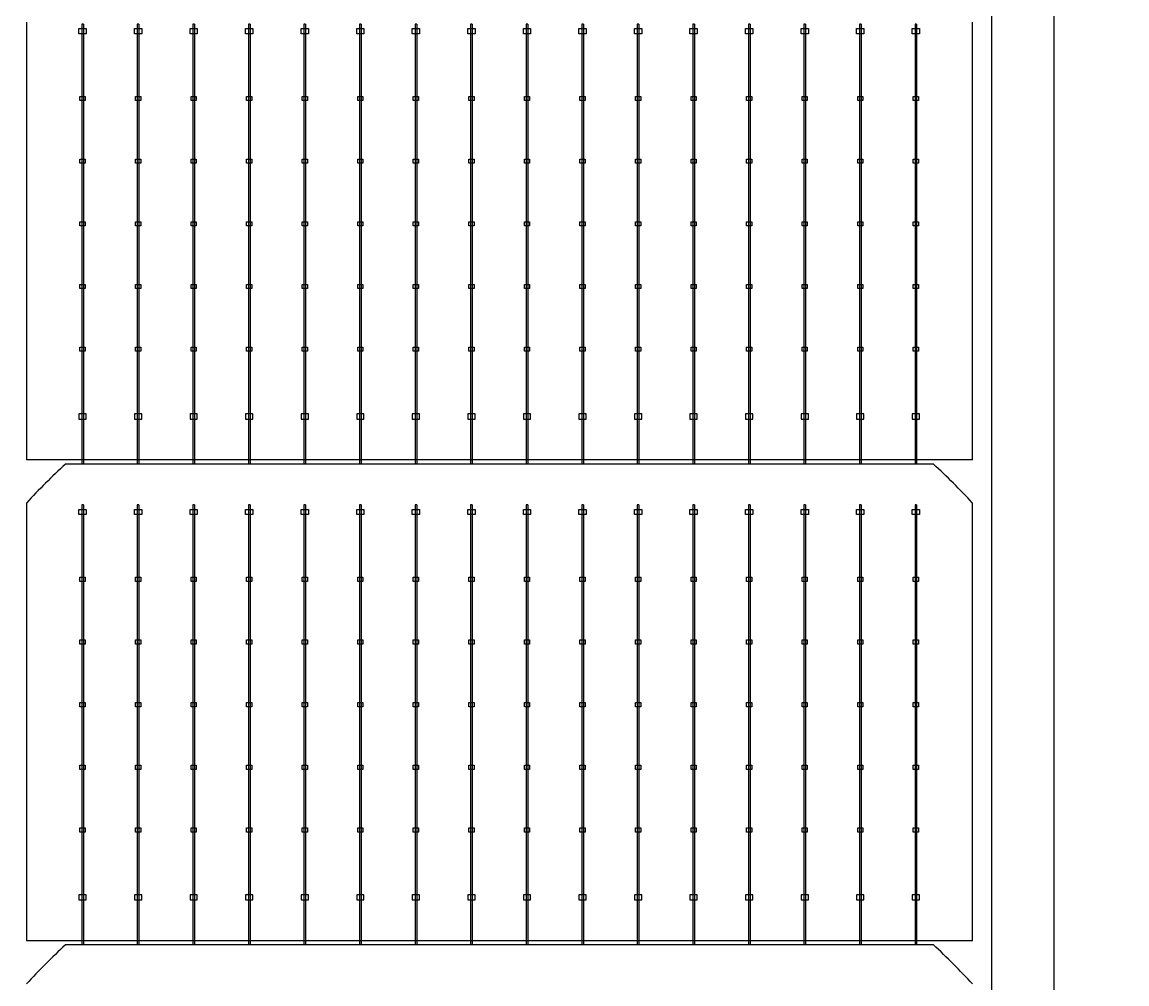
# Model space of a CAD drawing. Header units: millimetres. Extents: x 10297564 to 11610295, y -9287743 to -8409454.
# Drawn here: x 10674389 to 10676095, y -9196806 to -9195320 of the extents above; entities that cross this region are included whole.
import ezdxf

# ---------------------------------------------------------------- set-up
doc = ezdxf.new("R2010")
doc.units = ezdxf.units.MM
doc.header["$LTSCALE"] = 100
doc.layers.add('TEXTLINE', color=1, linetype='Continuous')

# ---------------------------------------------------------------- blocks, each defined once
blk = doc.blocks.new('635W')
for p, q in [((10687025.46, -10025031.19), (10687025.46, -10025115.99)), ((10687025.78, -10025031.19), (10687025.78, -10025115.99)), ((10687036.16, -10025031.19), (10687036.16, -10025115.99)), ((10687036.48, -10025031.19), (10687036.48, -10025115.99)), ((10687046.86, -10025031.19), (10687046.86, -10025115.99)), ((10687047.18, -10025031.19), (10687047.18, -10025115.99)), ((10687057.56, -10025031.19), (10687057.56, -10025115.99)), ((10687057.88, -10025031.19), (10687057.88, -10025115.99)), ((10687068.26, -10025031.19), (10687068.26, -10025115.99)), ((10687068.58, -10025031.19), (10687068.58, -10025115.99)), ((10687078.96, -10025031.19), (10687078.96, -10025115.99)), ((10687079.28, -10025031.19), (10687079.28, -10025115.99)), ((10687089.66, -10025031.19), (10687089.66, -10025115.99)), ((10687089.98, -10025031.19), (10687089.98, -10025115.99)), ((10687100.36, -10025031.19), (10687100.36, -10025115.99)), ((10687100.68, -10025031.19), (10687100.68, -10025115.99)), ((10687111.06, -10025031.19), (10687111.06, -10025115.99)), ((10687111.38, -10025031.19), (10687111.38, -10025115.99)), ((10687121.76, -10025031.19), (10687121.76, -10025115.99)), ((10687122.08, -10025031.19), (10687122.08, -10025115.99)), ((10687132.46, -10025031.19), (10687132.46, -10025115.99)), ((10687132.78, -10025031.19), (10687132.78, -10025115.99)), ((10687143.16, -10025031.19), (10687143.16, -10025115.99)), ((10687143.48, -10025031.19), (10687143.48, -10025115.99)), ((10687153.86, -10025031.19), (10687153.86, -10025115.99)), ((10687154.18, -10025031.19), (10687154.18, -10025115.99)), ((10687164.56, -10025031.19), (10687164.56, -10025115.99)), ((10687164.88, -10025031.19), (10687164.88, -10025115.99)), ((10687175.26, -10025031.19), (10687175.26, -10025115.99)), ((10687175.58, -10025031.19), (10687175.58, -10025115.99)), ((10687185.96, -10025031.19), (10687185.96, -10025115.99)), ((10687186.28, -10025031.19), (10687186.28, -10025115.99)), ((10687197.02, -10025115.19), (10687014.82, -10025115.19)), ((10687025.46, -10025123.86), (10687025.46, -10025208.67)), ((10687025.78, -10025123.86), (10687025.78, -10025208.67)), ((10687036.16, -10025123.86), (10687036.16, -10025208.67)), ((10687036.48, -10025123.86), (10687036.48, -10025208.67)), ((10687046.86, -10025123.86), (10687046.86, -10025208.67)), ((10687047.18, -10025123.86), (10687047.18, -10025208.67)), ((10687057.56, -10025123.86), (10687057.56, -10025208.67)), ((10687057.88, -10025123.86), (10687057.88, -10025208.67)), ((10687068.26, -10025123.86), (10687068.26, -10025208.67)), ((10687068.58, -10025123.86), (10687068.58, -10025208.67)), ((10687078.96, -10025123.86), (10687078.96, -10025208.67)), ((10687079.28, -10025123.86), (10687079.28, -10025208.67)), ((10687089.66, -10025123.86), (10687089.66, -10025208.67)), ((10687089.98, -10025123.86), (10687089.98, -10025208.67)), ((10687100.36, -10025123.86), (10687100.36, -10025208.67)), ((10687100.68, -10025123.86), (10687100.68, -10025208.67)), ((10687111.06, -10025123.86), (10687111.06, -10025208.67)), ((10687111.38, -10025123.86), (10687111.38, -10025208.67)), ((10687121.76, -10025123.86), (10687121.76, -10025208.67)), ((10687122.08, -10025123.86), (10687122.08, -10025208.67)), ((10687132.46, -10025123.86), (10687132.46, -10025208.67)), ((10687132.78, -10025123.86), (10687132.78, -10025208.67)), ((10687143.16, -10025123.86), (10687143.16, -10025208.67)), ((10687143.48, -10025123.86), (10687143.48, -10025208.67)), ((10687153.86, -10025123.86), (10687153.86, -10025208.67)), ((10687154.18, -10025123.86), (10687154.18, -10025208.67)), ((10687164.56, -10025123.86), (10687164.56, -10025208.67)), ((10687164.88, -10025123.86), (10687164.88, -10025208.67)), ((10687175.26, -10025123.86), (10687175.26, -10025208.67)), ((10687175.58, -10025123.86), (10687175.58, -10025208.67)), ((10687185.96, -10025123.86), (10687185.96, -10025208.67)), ((10687186.28, -10025123.86), (10687186.28, -10025208.67)), ((10687197.02, -10025207.86), (10687014.82, -10025207.86))]:
    blk.add_line(p, q)
for points in [[(10686079.67, -10024167.21), (10687212.67, -10024167.21), (10687212.67, -10026631.21), (10686079.67, -10026631.21)], [(10686091.67, -10024179.21), (10687200.67, -10024179.21), (10687200.67, -10026619.21), (10686091.67, -10026619.21)], [(10687024.92, -10025033.06), (10687024.92, -10025032.06), (10687026.32, -10025032.06), (10687026.32, -10025033.06)], [(10687035.62, -10025033.06), (10687035.62, -10025032.06), (10687037.02, -10025032.06), (10687037.02, -10025033.06)], [(10687046.32, -10025033.06), (10687046.32, -10025032.06), (10687047.72, -10025032.06), (10687047.72, -10025033.06)], [(10687057.02, -10025033.06), (10687057.02, -10025032.06), (10687058.42, -10025032.06), (10687058.42, -10025033.06)], [(10687067.72, -10025033.06), (10687067.72, -10025032.06), (10687069.12, -10025032.06), (10687069.12, -10025033.06)], [(10687078.42, -10025033.06), (10687078.42, -10025032.06), (10687079.82, -10025032.06), (10687079.82, -10025033.06)], [(10687089.12, -10025033.06), (10687089.12, -10025032.06), (10687090.52, -10025032.06), (10687090.52, -10025033.06)], [(10687099.82, -10025033.06), (10687099.82, -10025032.06), (10687101.22, -10025032.06), (10687101.22, -10025033.06)], [(10687110.52, -10025033.06), (10687110.52, -10025032.06), (10687111.92, -10025032.06), (10687111.92, -10025033.06)], [(10687121.22, -10025033.06), (10687121.22, -10025032.06), (10687122.62, -10025032.06), (10687122.62, -10025033.06)], [(10687131.92, -10025033.06), (10687131.92, -10025032.06), (10687133.32, -10025032.06), (10687133.32, -10025033.06)], [(10687142.62, -10025033.06), (10687142.62, -10025032.06), (10687144.02, -10025032.06), (10687144.02, -10025033.06)], [(10687153.32, -10025033.06), (10687153.32, -10025032.06), (10687154.72, -10025032.06), (10687154.72, -10025033.06)], [(10687164.02, -10025033.06), (10687164.02, -10025032.06), (10687165.42, -10025032.06), (10687165.42, -10025033.06)], [(10687174.72, -10025033.06), (10687174.72, -10025032.06), (10687176.12, -10025032.06), (10687176.12, -10025033.06)], [(10687185.42, -10025033.06), (10687185.42, -10025032.06), (10687186.82, -10025032.06), (10687186.82, -10025033.06)], [(10687026.12, -10025045.93), (10687025.12, -10025045.93), (10687025.12, -10025045.13), (10687026.12, -10025045.13)], [(10687036.82, -10025045.93), (10687035.82, -10025045.93), (10687035.82, -10025045.13), (10687036.82, -10025045.13)], [(10687047.52, -10025045.93), (10687046.52, -10025045.93), (10687046.52, -10025045.13), (10687047.52, -10025045.13)], [(10687058.22, -10025045.93), (10687057.22, -10025045.93), (10687057.22, -10025045.13), (10687058.22, -10025045.13)], [(10687068.92, -10025045.93), (10687067.92, -10025045.93), (10687067.92, -10025045.13), (10687068.92, -10025045.13)], [(10687079.62, -10025045.93), (10687078.62, -10025045.93), (10687078.62, -10025045.13), (10687079.62, -10025045.13)], [(10687090.32, -10025045.93), (10687089.32, -10025045.93), (10687089.32, -10025045.13), (10687090.32, -10025045.13)], [(10687101.02, -10025045.93), (10687100.02, -10025045.93), (10687100.02, -10025045.13), (10687101.02, -10025045.13)], [(10687111.72, -10025045.93), (10687110.72, -10025045.93), (10687110.72, -10025045.13), (10687111.72, -10025045.13)], [(10687122.42, -10025045.93), (10687121.42, -10025045.93), (10687121.42, -10025045.13), (10687122.42, -10025045.13)], [(10687133.12, -10025045.93), (10687132.12, -10025045.93), (10687132.12, -10025045.13), (10687133.12, -10025045.13)], [(10687143.82, -10025045.93), (10687142.82, -10025045.93), (10687142.82, -10025045.13), (10687143.82, -10025045.13)], [(10687154.52, -10025045.93), (10687153.52, -10025045.93), (10687153.52, -10025045.13), (10687154.52, -10025045.13)], [(10687165.22, -10025045.93), (10687164.22, -10025045.93), (10687164.22, -10025045.13), (10687165.22, -10025045.13)], [(10687175.92, -10025045.93), (10687174.92, -10025045.93), (10687174.92, -10025045.13), (10687175.92, -10025045.13)], [(10687186.62, -10025045.93), (10687185.62, -10025045.93), (10687185.62, -10025045.13), (10687186.62, -10025045.13)], [(10687026.12, -10025058.01), (10687025.12, -10025058.01), (10687025.12, -10025057.21), (10687026.12, -10025057.21)], [(10687036.82, -10025058.01), (10687035.82, -10025058.01), (10687035.82, -10025057.21), (10687036.82, -10025057.21)], [(10687047.52, -10025058.01), (10687046.52, -10025058.01), (10687046.52, -10025057.21), (10687047.52, -10025057.21)], [(10687058.22, -10025058.01), (10687057.22, -10025058.01), (10687057.22, -10025057.21), (10687058.22, -10025057.21)], [(10687068.92, -10025058.01), (10687067.92, -10025058.01), (10687067.92, -10025057.21), (10687068.92, -10025057.21)], [(10687079.62, -10025058.01), (10687078.62, -10025058.01), (10687078.62, -10025057.21), (10687079.62, -10025057.21)], [(10687090.32, -10025058.01), (10687089.32, -10025058.01), (10687089.32, -10025057.21), (10687090.32, -10025057.21)], [(10687101.02, -10025058.01), (10687100.02, -10025058.01), (10687100.02, -10025057.21), (10687101.02, -10025057.21)], [(10687111.72, -10025058.01), (10687110.72, -10025058.01), (10687110.72, -10025057.21), (10687111.72, -10025057.21)], [(10687122.42, -10025058.01), (10687121.42, -10025058.01), (10687121.42, -10025057.21), (10687122.42, -10025057.21)], [(10687133.12, -10025058.01), (10687132.12, -10025058.01), (10687132.12, -10025057.21), (10687133.12, -10025057.21)], [(10687143.82, -10025058.01), (10687142.82, -10025058.01), (10687142.82, -10025057.21), (10687143.82, -10025057.21)], [(10687154.52, -10025058.01), (10687153.52, -10025058.01), (10687153.52, -10025057.21), (10687154.52, -10025057.21)], [(10687165.22, -10025058.01), (10687164.22, -10025058.01), (10687164.22, -10025057.21), (10687165.22, -10025057.21)], [(10687175.92, -10025058.01), (10687174.92, -10025058.01), (10687174.92, -10025057.21), (10687175.92, -10025057.21)], [(10687186.62, -10025058.01), (10687185.62, -10025058.01), (10687185.62, -10025057.21), (10687186.62, -10025057.21)], [(10687026.12, -10025070.09), (10687025.12, -10025070.09), (10687025.12, -10025069.29), (10687026.12, -10025069.29)], [(10687036.82, -10025070.09), (10687035.82, -10025070.09), (10687035.82, -10025069.29), (10687036.82, -10025069.29)], [(10687047.52, -10025070.09), (10687046.52, -10025070.09), (10687046.52, -10025069.29), (10687047.52, -10025069.29)], [(10687058.22, -10025070.09), (10687057.22, -10025070.09), (10687057.22, -10025069.29), (10687058.22, -10025069.29)], [(10687068.92, -10025070.09), (10687067.92, -10025070.09), (10687067.92, -10025069.29), (10687068.92, -10025069.29)], [(10687079.62, -10025070.09), (10687078.62, -10025070.09), (10687078.62, -10025069.29), (10687079.62, -10025069.29)], [(10687090.32, -10025070.09), (10687089.32, -10025070.09), (10687089.32, -10025069.29), (10687090.32, -10025069.29)], [(10687101.02, -10025070.09), (10687100.02, -10025070.09), (10687100.02, -10025069.29), (10687101.02, -10025069.29)], [(10687111.72, -10025070.09), (10687110.72, -10025070.09), (10687110.72, -10025069.29), (10687111.72, -10025069.29)], [(10687122.42, -10025070.09), (10687121.42, -10025070.09), (10687121.42, -10025069.29), (10687122.42, -10025069.29)], [(10687133.12, -10025070.09), (10687132.12, -10025070.09), (10687132.12, -10025069.29), (10687133.12, -10025069.29)], [(10687143.82, -10025070.09), (10687142.82, -10025070.09), (10687142.82, -10025069.29), (10687143.82, -10025069.29)], [(10687154.52, -10025070.09), (10687153.52, -10025070.09), (10687153.52, -10025069.29), (10687154.52, -10025069.29)], [(10687165.22, -10025070.09), (10687164.22, -10025070.09), (10687164.22, -10025069.29), (10687165.22, -10025069.29)], [(10687175.92, -10025070.09), (10687174.92, -10025070.09), (10687174.92, -10025069.29), (10687175.92, -10025069.29)], [(10687186.62, -10025070.09), (10687185.62, -10025070.09), (10687185.62, -10025069.29), (10687186.62, -10025069.29)], [(10687026.12, -10025082.17), (10687025.12, -10025082.17), (10687025.12, -10025081.37), (10687026.12, -10025081.37)], [(10687036.82, -10025082.17), (10687035.82, -10025082.17), (10687035.82, -10025081.37), (10687036.82, -10025081.37)], [(10687047.52, -10025082.17), (10687046.52, -10025082.17), (10687046.52, -10025081.37), (10687047.52, -10025081.37)], [(10687058.22, -10025082.17), (10687057.22, -10025082.17), (10687057.22, -10025081.37), (10687058.22, -10025081.37)], [(10687068.92, -10025082.17), (10687067.92, -10025082.17), (10687067.92, -10025081.37), (10687068.92, -10025081.37)], [(10687079.62, -10025082.17), (10687078.62, -10025082.17), (10687078.62, -10025081.37), (10687079.62, -10025081.37)], [(10687090.32, -10025082.17), (10687089.32, -10025082.17), (10687089.32, -10025081.37), (10687090.32, -10025081.37)], [(10687101.02, -10025082.17), (10687100.02, -10025082.17), (10687100.02, -10025081.37), (10687101.02, -10025081.37)], [(10687111.72, -10025082.17), (10687110.72, -10025082.17), (10687110.72, -10025081.37), (10687111.72, -10025081.37)], [(10687122.42, -10025082.17), (10687121.42, -10025082.17), (10687121.42, -10025081.37), (10687122.42, -10025081.37)], [(10687133.12, -10025082.17), (10687132.12, -10025082.17), (10687132.12, -10025081.37), (10687133.12, -10025081.37)], [(10687143.82, -10025082.17), (10687142.82, -10025082.17), (10687142.82, -10025081.37), (10687143.82, -10025081.37)], [(10687154.52, -10025082.17), (10687153.52, -10025082.17), (10687153.52, -10025081.37), (10687154.52, -10025081.37)], [(10687165.22, -10025082.17), (10687164.22, -10025082.17), (10687164.22, -10025081.37), (10687165.22, -10025081.37)], [(10687175.92, -10025082.17), (10687174.92, -10025082.17), (10687174.92, -10025081.37), (10687175.92, -10025081.37)], [(10687186.62, -10025082.17), (10687185.62, -10025082.17), (10687185.62, -10025081.37), (10687186.62, -10025081.37)], [(10687026.12, -10025094.25), (10687025.12, -10025094.25), (10687025.12, -10025093.45), (10687026.12, -10025093.45)], [(10687036.82, -10025094.25), (10687035.82, -10025094.25), (10687035.82, -10025093.45), (10687036.82, -10025093.45)], [(10687047.52, -10025094.25), (10687046.52, -10025094.25), (10687046.52, -10025093.45), (10687047.52, -10025093.45)], [(10687058.22, -10025094.25), (10687057.22, -10025094.25), (10687057.22, -10025093.45), (10687058.22, -10025093.45)], [(10687068.92, -10025094.25), (10687067.92, -10025094.25), (10687067.92, -10025093.45), (10687068.92, -10025093.45)], [(10687079.62, -10025094.25), (10687078.62, -10025094.25), (10687078.62, -10025093.45), (10687079.62, -10025093.45)], [(10687090.32, -10025094.25), (10687089.32, -10025094.25), (10687089.32, -10025093.45), (10687090.32, -10025093.45)], [(10687101.02, -10025094.25), (10687100.02, -10025094.25), (10687100.02, -10025093.45), (10687101.02, -10025093.45)], [(10687111.72, -10025094.25), (10687110.72, -10025094.25), (10687110.72, -10025093.45), (10687111.72, -10025093.45)], [(10687122.42, -10025094.25), (10687121.42, -10025094.25), (10687121.42, -10025093.45), (10687122.42, -10025093.45)], [(10687133.12, -10025094.25), (10687132.12, -10025094.25), (10687132.12, -10025093.45), (10687133.12, -10025093.45)], [(10687143.82, -10025094.25), (10687142.82, -10025094.25), (10687142.82, -10025093.45), (10687143.82, -10025093.45)], [(10687154.52, -10025094.25), (10687153.52, -10025094.25), (10687153.52, -10025093.45), (10687154.52, -10025093.45)], [(10687165.22, -10025094.25), (10687164.22, -10025094.25), (10687164.22, -10025093.45), (10687165.22, -10025093.45)], [(10687175.92, -10025094.25), (10687174.92, -10025094.25), (10687174.92, -10025093.45), (10687175.92, -10025093.45)], [(10687186.62, -10025094.25), (10687185.62, -10025094.25), (10687185.62, -10025093.45), (10687186.62, -10025093.45)], [(10687024.92, -10025106.32), (10687024.92, -10025107.32), (10687026.32, -10025107.32), (10687026.32, -10025106.32)], [(10687035.62, -10025106.32), (10687035.62, -10025107.32), (10687037.02, -10025107.32), (10687037.02, -10025106.32)], [(10687046.32, -10025106.32), (10687046.32, -10025107.32), (10687047.72, -10025107.32), (10687047.72, -10025106.32)], [(10687057.02, -10025106.32), (10687057.02, -10025107.32), (10687058.42, -10025107.32), (10687058.42, -10025106.32)], [(10687067.72, -10025106.32), (10687067.72, -10025107.32), (10687069.12, -10025107.32), (10687069.12, -10025106.32)], [(10687078.42, -10025106.32), (10687078.42, -10025107.32), (10687079.82, -10025107.32), (10687079.82, -10025106.32)], [(10687089.12, -10025106.32), (10687089.12, -10025107.32), (10687090.52, -10025107.32), (10687090.52, -10025106.32)], [(10687099.82, -10025106.32), (10687099.82, -10025107.32), (10687101.22, -10025107.32), (10687101.22, -10025106.32)], [(10687110.52, -10025106.32), (10687110.52, -10025107.32), (10687111.92, -10025107.32), (10687111.92, -10025106.32)], [(10687121.22, -10025106.32), (10687121.22, -10025107.32), (10687122.62, -10025107.32), (10687122.62, -10025106.32)], [(10687131.92, -10025106.32), (10687131.92, -10025107.32), (10687133.32, -10025107.32), (10687133.32, -10025106.32)], [(10687142.62, -10025106.32), (10687142.62, -10025107.32), (10687144.02, -10025107.32), (10687144.02, -10025106.32)], [(10687153.32, -10025106.32), (10687153.32, -10025107.32), (10687154.72, -10025107.32), (10687154.72, -10025106.32)], [(10687164.02, -10025106.32), (10687164.02, -10025107.32), (10687165.42, -10025107.32), (10687165.42, -10025106.32)], [(10687174.72, -10025106.32), (10687174.72, -10025107.32), (10687176.12, -10025107.32), (10687176.12, -10025106.32)], [(10687185.42, -10025106.32), (10687185.42, -10025107.32), (10687186.82, -10025107.32), (10687186.82, -10025106.32)], [(10687024.92, -10025125.73), (10687024.92, -10025124.73), (10687026.32, -10025124.73), (10687026.32, -10025125.73)], [(10687035.62, -10025125.73), (10687035.62, -10025124.73), (10687037.02, -10025124.73), (10687037.02, -10025125.73)], [(10687046.32, -10025125.73), (10687046.32, -10025124.73), (10687047.72, -10025124.73), (10687047.72, -10025125.73)], [(10687057.02, -10025125.73), (10687057.02, -10025124.73), (10687058.42, -10025124.73), (10687058.42, -10025125.73)], [(10687067.72, -10025125.73), (10687067.72, -10025124.73), (10687069.12, -10025124.73), (10687069.12, -10025125.73)], [(10687078.42, -10025125.73), (10687078.42, -10025124.73), (10687079.82, -10025124.73), (10687079.82, -10025125.73)], [(10687089.12, -10025125.73), (10687089.12, -10025124.73), (10687090.52, -10025124.73), (10687090.52, -10025125.73)], [(10687099.82, -10025125.73), (10687099.82, -10025124.73), (10687101.22, -10025124.73), (10687101.22, -10025125.73)], [(10687110.52, -10025125.73), (10687110.52, -10025124.73), (10687111.92, -10025124.73), (10687111.92, -10025125.73)], [(10687121.22, -10025125.73), (10687121.22, -10025124.73), (10687122.62, -10025124.73), (10687122.62, -10025125.73)], [(10687131.92, -10025125.73), (10687131.92, -10025124.73), (10687133.32, -10025124.73), (10687133.32, -10025125.73)], [(10687142.62, -10025125.73), (10687142.62, -10025124.73), (10687144.02, -10025124.73), (10687144.02, -10025125.73)], [(10687153.32, -10025125.73), (10687153.32, -10025124.73), (10687154.72, -10025124.73), (10687154.72, -10025125.73)], [(10687164.02, -10025125.73), (10687164.02, -10025124.73), (10687165.42, -10025124.73), (10687165.42, -10025125.73)], [(10687174.72, -10025125.73), (10687174.72, -10025124.73), (10687176.12, -10025124.73), (10687176.12, -10025125.73)], [(10687185.42, -10025125.73), (10687185.42, -10025124.73), (10687186.82, -10025124.73), (10687186.82, -10025125.73)], [(10687026.12, -10025138.6), (10687025.12, -10025138.6), (10687025.12, -10025137.8), (10687026.12, -10025137.8)], [(10687036.82, -10025138.6), (10687035.82, -10025138.6), (10687035.82, -10025137.8), (10687036.82, -10025137.8)], [(10687047.52, -10025138.6), (10687046.52, -10025138.6), (10687046.52, -10025137.8), (10687047.52, -10025137.8)], [(10687058.22, -10025138.6), (10687057.22, -10025138.6), (10687057.22, -10025137.8), (10687058.22, -10025137.8)], [(10687068.92, -10025138.6), (10687067.92, -10025138.6), (10687067.92, -10025137.8), (10687068.92, -10025137.8)], [(10687079.62, -10025138.6), (10687078.62, -10025138.6), (10687078.62, -10025137.8), (10687079.62, -10025137.8)], [(10687090.32, -10025138.6), (10687089.32, -10025138.6), (10687089.32, -10025137.8), (10687090.32, -10025137.8)], [(10687101.02, -10025138.6), (10687100.02, -10025138.6), (10687100.02, -10025137.8), (10687101.02, -10025137.8)], [(10687111.72, -10025138.6), (10687110.72, -10025138.6), (10687110.72, -10025137.8), (10687111.72, -10025137.8)], [(10687122.42, -10025138.6), (10687121.42, -10025138.6), (10687121.42, -10025137.8), (10687122.42, -10025137.8)], [(10687133.12, -10025138.6), (10687132.12, -10025138.6), (10687132.12, -10025137.8), (10687133.12, -10025137.8)], [(10687143.82, -10025138.6), (10687142.82, -10025138.6), (10687142.82, -10025137.8), (10687143.82, -10025137.8)], [(10687154.52, -10025138.6), (10687153.52, -10025138.6), (10687153.52, -10025137.8), (10687154.52, -10025137.8)], [(10687165.22, -10025138.6), (10687164.22, -10025138.6), (10687164.22, -10025137.8), (10687165.22, -10025137.8)], [(10687175.92, -10025138.6), (10687174.92, -10025138.6), (10687174.92, -10025137.8), (10687175.92, -10025137.8)], [(10687186.62, -10025138.6), (10687185.62, -10025138.6), (10687185.62, -10025137.8), (10687186.62, -10025137.8)], [(10687026.12, -10025150.68), (10687025.12, -10025150.68), (10687025.12, -10025149.88), (10687026.12, -10025149.88)], [(10687036.82, -10025150.68), (10687035.82, -10025150.68), (10687035.82, -10025149.88), (10687036.82, -10025149.88)], [(10687047.52, -10025150.68), (10687046.52, -10025150.68), (10687046.52, -10025149.88), (10687047.52, -10025149.88)], [(10687058.22, -10025150.68), (10687057.22, -10025150.68), (10687057.22, -10025149.88), (10687058.22, -10025149.88)], [(10687068.92, -10025150.68), (10687067.92, -10025150.68), (10687067.92, -10025149.88), (10687068.92, -10025149.88)], [(10687079.62, -10025150.68), (10687078.62, -10025150.68), (10687078.62, -10025149.88), (10687079.62, -10025149.88)], [(10687090.32, -10025150.68), (10687089.32, -10025150.68), (10687089.32, -10025149.88), (10687090.32, -10025149.88)], [(10687101.02, -10025150.68), (10687100.02, -10025150.68), (10687100.02, -10025149.88), (10687101.02, -10025149.88)], [(10687111.72, -10025150.68), (10687110.72, -10025150.68), (10687110.72, -10025149.88), (10687111.72, -10025149.88)], [(10687122.42, -10025150.68), (10687121.42, -10025150.68), (10687121.42, -10025149.88), (10687122.42, -10025149.88)], [(10687133.12, -10025150.68), (10687132.12, -10025150.68), (10687132.12, -10025149.88), (10687133.12, -10025149.88)], [(10687143.82, -10025150.68), (10687142.82, -10025150.68), (10687142.82, -10025149.88), (10687143.82, -10025149.88)], [(10687154.52, -10025150.68), (10687153.52, -10025150.68), (10687153.52, -10025149.88), (10687154.52, -10025149.88)], [(10687165.22, -10025150.68), (10687164.22, -10025150.68), (10687164.22, -10025149.88), (10687165.22, -10025149.88)], [(10687175.92, -10025150.68), (10687174.92, -10025150.68), (10687174.92, -10025149.88), (10687175.92, -10025149.88)], [(10687186.62, -10025150.68), (10687185.62, -10025150.68), (10687185.62, -10025149.88), (10687186.62, -10025149.88)], [(10687026.12, -10025162.76), (10687025.12, -10025162.76), (10687025.12, -10025161.96), (10687026.12, -10025161.96)], [(10687036.82, -10025162.76), (10687035.82, -10025162.76), (10687035.82, -10025161.96), (10687036.82, -10025161.96)], [(10687047.52, -10025162.76), (10687046.52, -10025162.76), (10687046.52, -10025161.96), (10687047.52, -10025161.96)], [(10687058.22, -10025162.76), (10687057.22, -10025162.76), (10687057.22, -10025161.96), (10687058.22, -10025161.96)], [(10687068.92, -10025162.76), (10687067.92, -10025162.76), (10687067.92, -10025161.96), (10687068.92, -10025161.96)], [(10687079.62, -10025162.76), (10687078.62, -10025162.76), (10687078.62, -10025161.96), (10687079.62, -10025161.96)], [(10687090.32, -10025162.76), (10687089.32, -10025162.76), (10687089.32, -10025161.96), (10687090.32, -10025161.96)], [(10687101.02, -10025162.76), (10687100.02, -10025162.76), (10687100.02, -10025161.96), (10687101.02, -10025161.96)], [(10687111.72, -10025162.76), (10687110.72, -10025162.76), (10687110.72, -10025161.96), (10687111.72, -10025161.96)], [(10687122.42, -10025162.76), (10687121.42, -10025162.76), (10687121.42, -10025161.96), (10687122.42, -10025161.96)], [(10687133.12, -10025162.76), (10687132.12, -10025162.76), (10687132.12, -10025161.96), (10687133.12, -10025161.96)], [(10687143.82, -10025162.76), (10687142.82, -10025162.76), (10687142.82, -10025161.96), (10687143.82, -10025161.96)], [(10687154.52, -10025162.76), (10687153.52, -10025162.76), (10687153.52, -10025161.96), (10687154.52, -10025161.96)], [(10687165.22, -10025162.76), (10687164.22, -10025162.76), (10687164.22, -10025161.96), (10687165.22, -10025161.96)], [(10687175.92, -10025162.76), (10687174.92, -10025162.76), (10687174.92, -10025161.96), (10687175.92, -10025161.96)], [(10687186.62, -10025162.76), (10687185.62, -10025162.76), (10687185.62, -10025161.96), (10687186.62, -10025161.96)], [(10687026.12, -10025174.84), (10687025.12, -10025174.84), (10687025.12, -10025174.04), (10687026.12, -10025174.04)], [(10687036.82, -10025174.84), (10687035.82, -10025174.84), (10687035.82, -10025174.04), (10687036.82, -10025174.04)], [(10687047.52, -10025174.84), (10687046.52, -10025174.84), (10687046.52, -10025174.04), (10687047.52, -10025174.04)], [(10687058.22, -10025174.84), (10687057.22, -10025174.84), (10687057.22, -10025174.04), (10687058.22, -10025174.04)], [(10687068.92, -10025174.84), (10687067.92, -10025174.84), (10687067.92, -10025174.04), (10687068.92, -10025174.04)], [(10687079.62, -10025174.84), (10687078.62, -10025174.84), (10687078.62, -10025174.04), (10687079.62, -10025174.04)], [(10687090.32, -10025174.84), (10687089.32, -10025174.84), (10687089.32, -10025174.04), (10687090.32, -10025174.04)], [(10687101.02, -10025174.84), (10687100.02, -10025174.84), (10687100.02, -10025174.04), (10687101.02, -10025174.04)], [(10687111.72, -10025174.84), (10687110.72, -10025174.84), (10687110.72, -10025174.04), (10687111.72, -10025174.04)], [(10687122.42, -10025174.84), (10687121.42, -10025174.84), (10687121.42, -10025174.04), (10687122.42, -10025174.04)], [(10687133.12, -10025174.84), (10687132.12, -10025174.84), (10687132.12, -10025174.04), (10687133.12, -10025174.04)], [(10687143.82, -10025174.84), (10687142.82, -10025174.84), (10687142.82, -10025174.04), (10687143.82, -10025174.04)], [(10687154.52, -10025174.84), (10687153.52, -10025174.84), (10687153.52, -10025174.04), (10687154.52, -10025174.04)], [(10687165.22, -10025174.84), (10687164.22, -10025174.84), (10687164.22, -10025174.04), (10687165.22, -10025174.04)], [(10687175.92, -10025174.84), (10687174.92, -10025174.84), (10687174.92, -10025174.04), (10687175.92, -10025174.04)], [(10687186.62, -10025174.84), (10687185.62, -10025174.84), (10687185.62, -10025174.04), (10687186.62, -10025174.04)], [(10687026.12, -10025186.92), (10687025.12, -10025186.92), (10687025.12, -10025186.12), (10687026.12, -10025186.12)], [(10687036.82, -10025186.92), (10687035.82, -10025186.92), (10687035.82, -10025186.12), (10687036.82, -10025186.12)], [(10687047.52, -10025186.92), (10687046.52, -10025186.92), (10687046.52, -10025186.12), (10687047.52, -10025186.12)], [(10687058.22, -10025186.92), (10687057.22, -10025186.92), (10687057.22, -10025186.12), (10687058.22, -10025186.12)], [(10687068.92, -10025186.92), (10687067.92, -10025186.92), (10687067.92, -10025186.12), (10687068.92, -10025186.12)], [(10687079.62, -10025186.92), (10687078.62, -10025186.92), (10687078.62, -10025186.12), (10687079.62, -10025186.12)], [(10687090.32, -10025186.92), (10687089.32, -10025186.92), (10687089.32, -10025186.12), (10687090.32, -10025186.12)], [(10687101.02, -10025186.92), (10687100.02, -10025186.92), (10687100.02, -10025186.12), (10687101.02, -10025186.12)], [(10687111.72, -10025186.92), (10687110.72, -10025186.92), (10687110.72, -10025186.12), (10687111.72, -10025186.12)], [(10687122.42, -10025186.92), (10687121.42, -10025186.92), (10687121.42, -10025186.12), (10687122.42, -10025186.12)], [(10687133.12, -10025186.92), (10687132.12, -10025186.92), (10687132.12, -10025186.12), (10687133.12, -10025186.12)], [(10687143.82, -10025186.92), (10687142.82, -10025186.92), (10687142.82, -10025186.12), (10687143.82, -10025186.12)], [(10687154.52, -10025186.92), (10687153.52, -10025186.92), (10687153.52, -10025186.12), (10687154.52, -10025186.12)], [(10687165.22, -10025186.92), (10687164.22, -10025186.92), (10687164.22, -10025186.12), (10687165.22, -10025186.12)], [(10687175.92, -10025186.92), (10687174.92, -10025186.92), (10687174.92, -10025186.12), (10687175.92, -10025186.12)], [(10687186.62, -10025186.92), (10687185.62, -10025186.92), (10687185.62, -10025186.12), (10687186.62, -10025186.12)], [(10687024.92, -10025198.99), (10687024.92, -10025199.99), (10687026.32, -10025199.99), (10687026.32, -10025198.99)], [(10687035.62, -10025198.99), (10687035.62, -10025199.99), (10687037.02, -10025199.99), (10687037.02, -10025198.99)], [(10687046.32, -10025198.99), (10687046.32, -10025199.99), (10687047.72, -10025199.99), (10687047.72, -10025198.99)], [(10687057.02, -10025198.99), (10687057.02, -10025199.99), (10687058.42, -10025199.99), (10687058.42, -10025198.99)], [(10687067.72, -10025198.99), (10687067.72, -10025199.99), (10687069.12, -10025199.99), (10687069.12, -10025198.99)], [(10687078.42, -10025198.99), (10687078.42, -10025199.99), (10687079.82, -10025199.99), (10687079.82, -10025198.99)], [(10687089.12, -10025198.99), (10687089.12, -10025199.99), (10687090.52, -10025199.99), (10687090.52, -10025198.99)], [(10687099.82, -10025198.99), (10687099.82, -10025199.99), (10687101.22, -10025199.99), (10687101.22, -10025198.99)], [(10687110.52, -10025198.99), (10687110.52, -10025199.99), (10687111.92, -10025199.99), (10687111.92, -10025198.99)], [(10687121.22, -10025198.99), (10687121.22, -10025199.99), (10687122.62, -10025199.99), (10687122.62, -10025198.99)], [(10687131.92, -10025198.99), (10687131.92, -10025199.99), (10687133.32, -10025199.99), (10687133.32, -10025198.99)], [(10687142.62, -10025198.99), (10687142.62, -10025199.99), (10687144.02, -10025199.99), (10687144.02, -10025198.99)], [(10687153.32, -10025198.99), (10687153.32, -10025199.99), (10687154.72, -10025199.99), (10687154.72, -10025198.99)], [(10687164.02, -10025198.99), (10687164.02, -10025199.99), (10687165.42, -10025199.99), (10687165.42, -10025198.99)], [(10687174.72, -10025198.99), (10687174.72, -10025199.99), (10687176.12, -10025199.99), (10687176.12, -10025198.99)], [(10687185.42, -10025198.99), (10687185.42, -10025199.99), (10687186.82, -10025199.99), (10687186.82, -10025198.99)]]:
    blk.add_lwpolyline(points, close=True)
for points in [[(10687014.82, -10025030.82), (10687014.82, -10025115.19)], [(10687025.78, -10025031.19), (10687025.46, -10025031.19)], [(10687036.48, -10025031.19), (10687036.16, -10025031.19)], [(10687047.18, -10025031.19), (10687046.86, -10025031.19)], [(10687057.88, -10025031.19), (10687057.56, -10025031.19)], [(10687068.58, -10025031.19), (10687068.26, -10025031.19)], [(10687079.28, -10025031.19), (10687078.96, -10025031.19)], [(10687089.98, -10025031.19), (10687089.66, -10025031.19)], [(10687100.68, -10025031.19), (10687100.36, -10025031.19)], [(10687111.38, -10025031.19), (10687111.06, -10025031.19)], [(10687122.08, -10025031.19), (10687121.76, -10025031.19)], [(10687132.78, -10025031.19), (10687132.46, -10025031.19)], [(10687143.48, -10025031.19), (10687143.16, -10025031.19)], [(10687154.18, -10025031.19), (10687153.86, -10025031.19)], [(10687164.88, -10025031.19), (10687164.56, -10025031.19)], [(10687175.58, -10025031.19), (10687175.26, -10025031.19)], [(10687186.28, -10025031.19), (10687185.96, -10025031.19)], [(10687197.02, -10025115.19), (10687197.02, -10025030.82)], [(10687189.52, -10025115.99), (10687022.33, -10025115.99)], [(10687014.82, -10025123.49), (10687014.82, -10025207.86)], [(10687025.78, -10025123.86), (10687025.46, -10025123.86)], [(10687036.48, -10025123.86), (10687036.16, -10025123.86)], [(10687047.18, -10025123.86), (10687046.86, -10025123.86)], [(10687057.88, -10025123.86), (10687057.56, -10025123.86)], [(10687068.58, -10025123.86), (10687068.26, -10025123.86)], [(10687079.28, -10025123.86), (10687078.96, -10025123.86)], [(10687089.98, -10025123.86), (10687089.66, -10025123.86)], [(10687100.68, -10025123.86), (10687100.36, -10025123.86)], [(10687111.38, -10025123.86), (10687111.06, -10025123.86)], [(10687122.08, -10025123.86), (10687121.76, -10025123.86)], [(10687132.78, -10025123.86), (10687132.46, -10025123.86)], [(10687143.48, -10025123.86), (10687143.16, -10025123.86)], [(10687154.18, -10025123.86), (10687153.86, -10025123.86)], [(10687164.88, -10025123.86), (10687164.56, -10025123.86)], [(10687175.58, -10025123.86), (10687175.26, -10025123.86)], [(10687186.28, -10025123.86), (10687185.96, -10025123.86)], [(10687197.02, -10025207.86), (10687197.02, -10025123.49)], [(10687189.52, -10025208.66), (10687022.33, -10025208.66)]]:
    blk.add_lwpolyline(points)
for centre, start, end in [((10687105.82, -10025206.99), 132.5369, 137.4631), ((10687106.02, -10025206.99), 42.5369, 47.4631), ((10687105.82, -10025299.66), 132.5369, 137.4631), ((10687106.02, -10025299.66), 42.5369, 47.4631)]:
    blk.add_arc(centre, 123.5, start, end)

msp = doc.modelspace()

# ---------------------------------------------------------------- wipeouts: each hides what was drawn before it
at = {"linetype": 'ByBlock'}
msp.add_wipeout([(10661157.3, -9184124), (10708842.1, -9184124), (10708842.1, -9214922.7), (10661157.3, -9214922.7)], dxfattribs=at).dxf.layer = 'TEXTLINE'

# ---------------------------------------------------------------- next in the draw order: block references
at = {"linetype": 'Continuous', "xscale": 8.019360487611644, "yscale": 8.019360487611644, "zscale": 8.019360487611644}
msp.add_blockref('635W', (-75028629, 71199016.2), dxfattribs=at)

doc.saveas('drawing.dxf')
